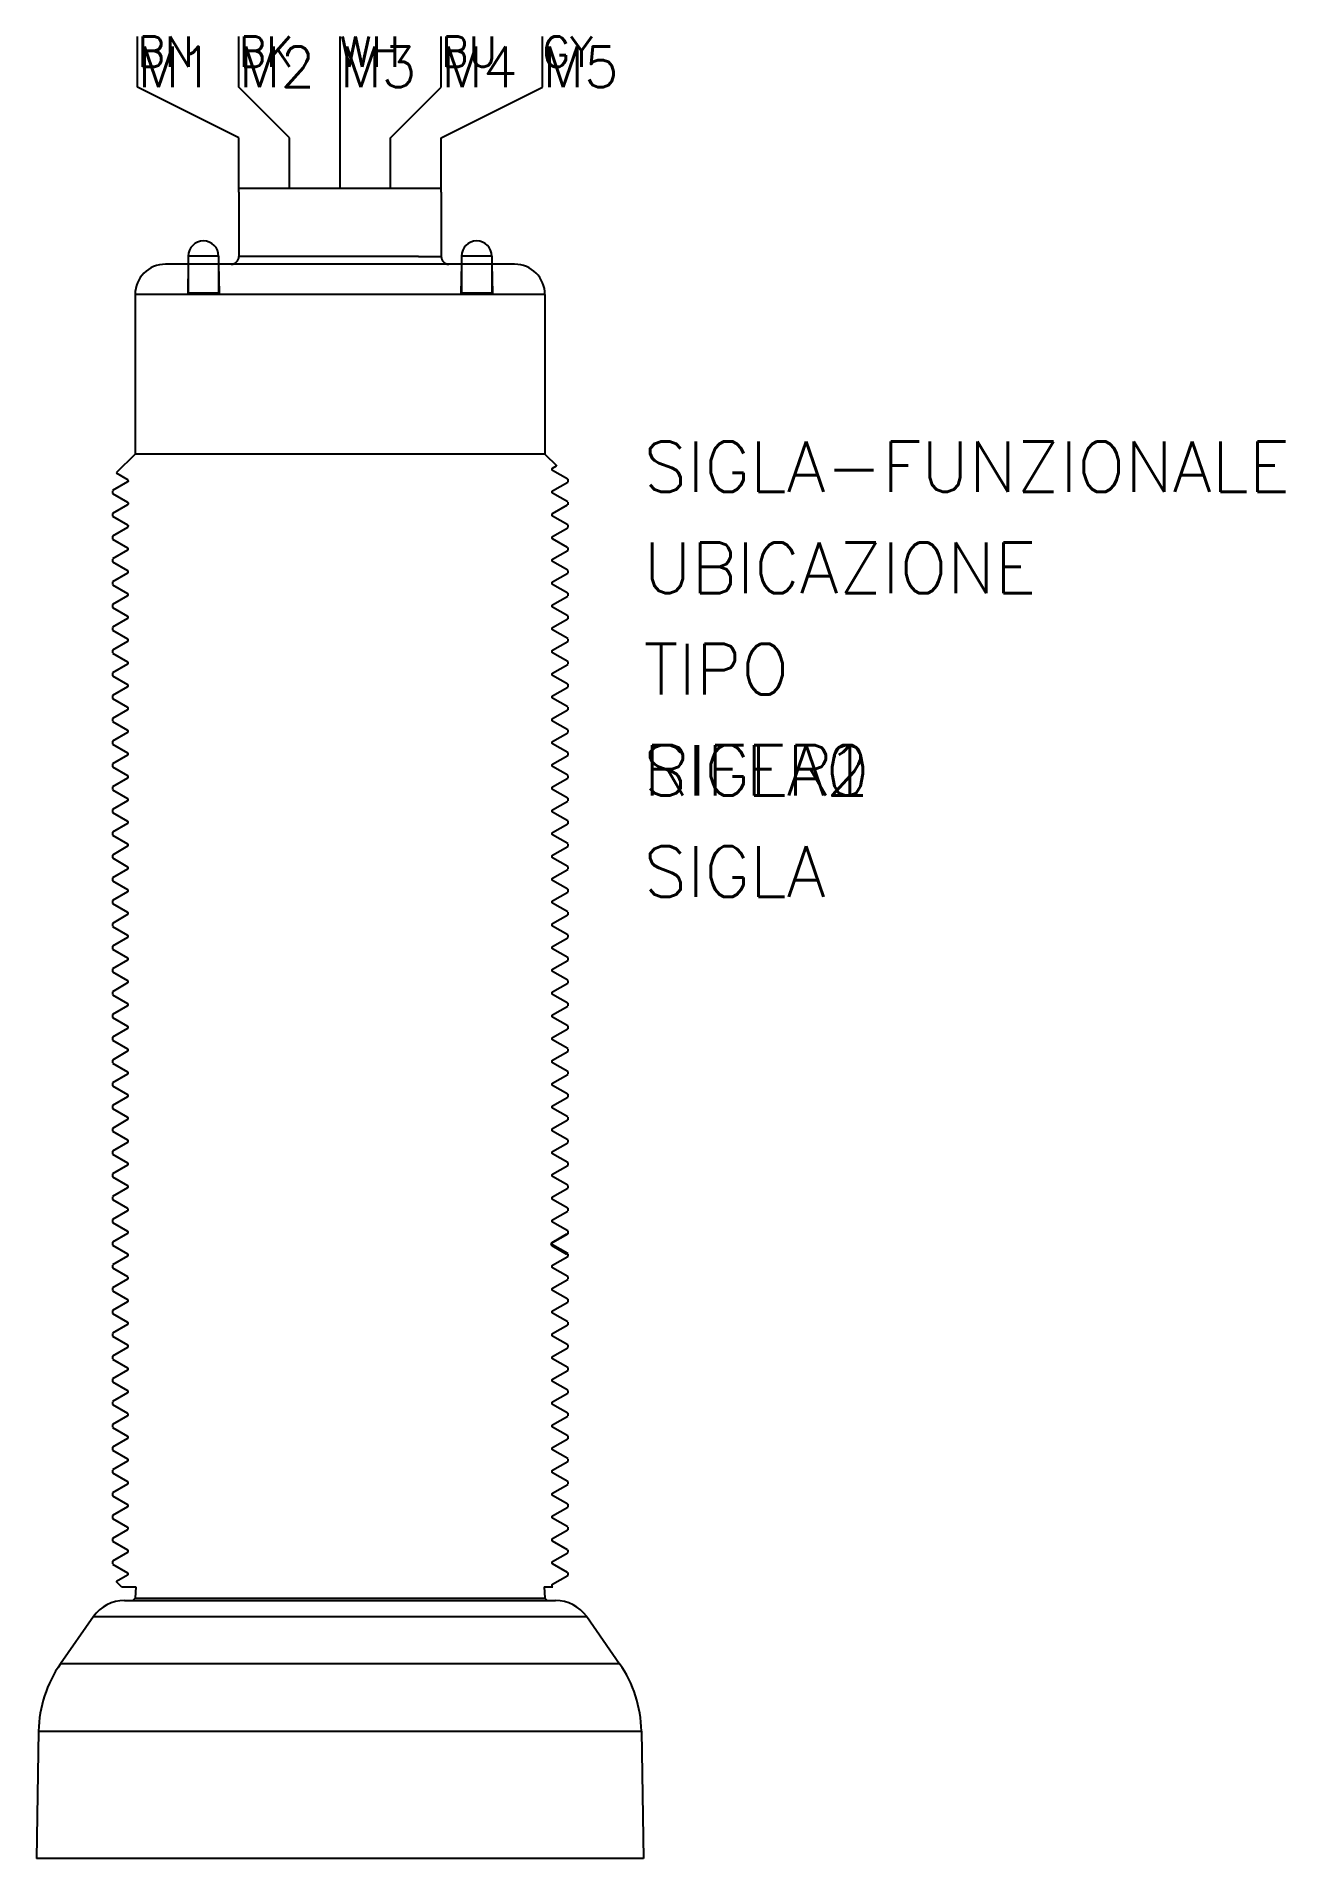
# Model space of a CAD drawing. Extents: x 0 to 61.7, y 0 to 90.
import ezdxf

# ---------------------------------------------------------------- set-up
doc = ezdxf.new("R2010")
doc.units = 0
doc.header["$LTSCALE"] = 4
doc.layers.get('0').update_dxf_attribs({"linetype": 'CONTINUOUS'})
doc.styles.get("Standard").update_dxf_attribs({"font": 'romans.shx'})

msp = doc.modelspace()

# ---------------------------------------------------------------- linework, layer by layer
for p, q in [((5, 87.5), (5, 90)), ((10, 87.5), (10, 90)), ((15, 85), (15, 90)), ((20, 87.5), (20, 90)), ((25, 87.5), (25, 90)), ((10, 85), (5, 87.5)), ((12.5, 85), (10, 87.5)), ((17.5, 85), (20, 87.5)), ((20, 85), (25, 87.5)), ((10, 82.5), (10, 85)), ((12.5, 82.5), (12.5, 85)), ((15, 82.5), (15, 85)), ((17.5, 82.5), (17.5, 85)), ((20, 82.5), (20, 85)), ((10, 82.5), (20, 82.5)), ((10, 82.312), (10, 82.5)), ((20, 82.312), (20, 82.5)), ((11.119, 79.125), (10, 79.125)), ((18.881, 79.125), (20, 79.125))]:
    msp.add_line(p, q)
at = {"color": 7}
for p, q in [((10, 82.312), (10, 79.125)), ((20, 82.312), (20, 79.125)), ((23.625, 78.75), (6.375, 78.75)), ((7.5, 78.75), (7.475, 77.325)), ((7.5, 79.148), (7.5, 77.325)), ((9, 79.148), (7.5, 79.148)), ((9, 79.148), (9, 77.325)), ((9, 78.75), (9.025, 77.325)), ((18.881, 79.125), (11.119, 79.125)), ((21, 78.75), (20.975, 77.325)), ((21, 79.148), (21, 77.325)), ((22.5, 79.148), (21, 79.148)), ((22.5, 79.148), (22.5, 77.325)), ((22.5, 78.75), (22.525, 77.325)), ((4.875, 77.25), (4.875, 69.375)), ((25.125, 77.25), (4.875, 77.25)), ((9.025, 77.325), (7.475, 77.325)), ((22.525, 77.325), (20.975, 77.325)), ((25.125, 77.25), (25.125, 69.375)), ((4.875, 69.375), (3.94, 68.44)), ((25.125, 69.375), (4.875, 69.375)), ((25.125, 69.375), (25.703, 68.797)), ((3.944, 68.439), (4.498, 68.118)), ((25.503, 68.679), (25.702, 68.793)), ((26.247, 68.129), (25.504, 68.558)), ((3.75, 67.564), (3.75, 67.425)), ((4.498, 67.995), (3.755, 67.565)), ((25.503, 67.557), (26.246, 67.986)), ((26.25, 68.126), (26.25, 67.988)), ((3.754, 67.421), (4.496, 66.992)), ((4.498, 66.869), (3.754, 66.439)), ((25.502, 66.429), (26.245, 66.858)), ((26.246, 67.006), (25.504, 67.434)), ((26.25, 67.001), (26.25, 66.863)), ((3.75, 66.439), (3.75, 66.3)), ((4.497, 65.744), (3.754, 65.315)), ((3.755, 66.298), (4.498, 65.869)), ((26.248, 65.879), (25.503, 66.31)), ((25.504, 65.306), (26.246, 65.735)), ((26.25, 65.876), (26.25, 65.737)), ((3.75, 65.314), (3.75, 65.175)), ((3.754, 65.17), (4.496, 64.742)), ((26.245, 64.755), (25.502, 65.184)), ((3.75, 64.189), (3.75, 64.05)), ((4.496, 64.622), (3.754, 64.193)), ((3.754, 64.045), (4.496, 63.617)), ((25.504, 64.179), (26.246, 64.608)), ((26.246, 63.631), (25.504, 64.06)), ((26.25, 64.751), (26.25, 64.613)), ((3.75, 63.064), (3.75, 62.925)), ((4.496, 63.497), (3.754, 63.069)), ((25.503, 63.054), (26.246, 63.483)), ((26.25, 63.626), (26.25, 63.488)), ((3.754, 62.92), (4.497, 62.492)), ((4.497, 62.372), (3.754, 61.943)), ((26.246, 62.506), (25.503, 62.935)), ((25.503, 61.929), (26.246, 62.358)), ((26.25, 62.501), (26.25, 62.363)), ((3.75, 61.939), (3.75, 61.8)), ((3.754, 61.795), (4.497, 61.367)), ((4.496, 61.247), (3.754, 60.818)), ((26.246, 61.381), (25.503, 61.809)), ((25.504, 60.804), (26.246, 61.233)), ((26.25, 61.376), (26.25, 61.238)), ((3.75, 60.814), (3.75, 60.675)), ((3.754, 60.67), (4.496, 60.242)), ((26.246, 60.256), (25.504, 60.684)), ((3.75, 59.689), (3.75, 59.55)), ((4.496, 60.122), (3.754, 59.693)), ((3.754, 59.545), (4.496, 59.117)), ((25.504, 59.679), (26.246, 60.108)), ((26.246, 59.131), (25.504, 59.56)), ((26.25, 60.251), (26.25, 60.113)), ((3.75, 58.564), (3.75, 58.425)), ((4.496, 58.997), (3.754, 58.568)), ((25.504, 58.554), (26.246, 58.983)), ((26.25, 59.126), (26.25, 58.988)), ((3.754, 58.42), (4.496, 57.992)), ((4.496, 57.872), (3.754, 57.443)), ((26.246, 58.006), (25.504, 58.435)), ((25.504, 57.429), (26.246, 57.858)), ((26.25, 58.001), (26.25, 57.863)), ((3.75, 57.439), (3.75, 57.3)), ((3.754, 57.295), (4.496, 56.867)), ((4.496, 56.747), (3.754, 56.319)), ((25.503, 56.304), (26.246, 56.733)), ((26.246, 56.881), (25.504, 57.31)), ((26.25, 56.876), (26.25, 56.738)), ((3.75, 56.314), (3.75, 56.175)), ((3.754, 56.17), (4.497, 55.742)), ((26.246, 55.756), (25.503, 56.184)), ((3.75, 55.189), (3.75, 55.05)), ((4.497, 55.622), (3.754, 55.193)), ((3.754, 55.045), (4.497, 54.617)), ((25.503, 55.179), (26.246, 55.608)), ((26.246, 54.631), (25.503, 55.059)), ((26.25, 55.751), (26.25, 55.613)), ((3.75, 54.064), (3.75, 53.925)), ((4.497, 54.497), (3.754, 54.068)), ((25.503, 54.054), (26.246, 54.483)), ((26.25, 54.626), (26.25, 54.488)), ((3.754, 53.921), (4.497, 53.492)), ((4.497, 53.372), (3.754, 52.943)), ((26.246, 53.506), (25.503, 53.934)), ((25.503, 52.929), (26.246, 53.358)), ((26.25, 53.501), (26.25, 53.363)), ((3.75, 52.939), (3.75, 52.8)), ((3.754, 52.795), (4.496, 52.367)), ((4.497, 52.247), (3.754, 51.818)), ((26.246, 52.381), (25.503, 52.81)), ((25.503, 51.804), (26.246, 52.233)), ((26.25, 52.376), (26.25, 52.238)), ((3.75, 51.814), (3.75, 51.675)), ((3.754, 51.67), (4.497, 51.242)), ((26.246, 51.256), (25.504, 51.684)), ((3.75, 50.689), (3.75, 50.55)), ((4.497, 51.122), (3.754, 50.693)), ((3.754, 50.545), (4.497, 50.117)), ((25.503, 50.679), (26.246, 51.108)), ((26.246, 50.131), (25.503, 50.559)), ((26.25, 51.251), (26.25, 51.113)), ((3.75, 49.564), (3.75, 49.425)), ((4.497, 49.997), (3.754, 49.568)), ((25.503, 49.554), (26.246, 49.983)), ((26.25, 50.126), (26.25, 49.988)), ((3.754, 49.421), (4.497, 48.992)), ((4.497, 48.872), (3.754, 48.443)), ((26.246, 49.006), (25.503, 49.434)), ((25.503, 48.429), (26.246, 48.858)), ((26.25, 49.001), (26.25, 48.863)), ((3.75, 48.439), (3.75, 48.3)), ((3.754, 48.295), (4.497, 47.867)), ((4.497, 47.747), (3.754, 47.318)), ((26.246, 47.881), (25.503, 48.31)), ((25.503, 47.304), (26.246, 47.733)), ((26.25, 47.876), (26.25, 47.738)), ((3.75, 47.314), (3.75, 47.175)), ((3.754, 47.17), (4.497, 46.742)), ((26.246, 46.756), (25.504, 47.184)), ((3.75, 46.189), (3.75, 46.05)), ((4.496, 46.622), (3.754, 46.193)), ((3.754, 46.045), (4.497, 45.617)), ((25.503, 46.179), (26.246, 46.608)), ((26.246, 45.631), (25.503, 46.059)), ((26.25, 46.751), (26.25, 46.613)), ((3.75, 45.064), (3.75, 44.925)), ((4.497, 45.497), (3.754, 45.068)), ((25.503, 45.054), (26.246, 45.483)), ((26.25, 45.626), (26.25, 45.488)), ((3.754, 44.92), (4.497, 44.492)), ((4.497, 44.372), (3.754, 43.943)), ((26.246, 44.506), (25.503, 44.934)), ((25.503, 43.929), (26.246, 44.358)), ((26.25, 44.501), (26.25, 44.363)), ((3.75, 43.939), (3.75, 43.8)), ((3.754, 43.795), (4.496, 43.367)), ((4.496, 43.247), (3.754, 42.818)), ((26.246, 43.381), (25.503, 43.809)), ((25.503, 42.804), (26.246, 43.233)), ((26.25, 43.376), (26.25, 43.238)), ((3.75, 42.814), (3.75, 42.675)), ((3.754, 42.67), (4.497, 42.242)), ((26.246, 42.256), (25.504, 42.684)), ((3.75, 41.689), (3.75, 41.55)), ((4.496, 42.122), (3.754, 41.693)), ((3.754, 41.545), (4.497, 41.117)), ((25.503, 41.679), (26.246, 42.108)), ((26.246, 41.131), (25.504, 41.559)), ((26.25, 42.251), (26.25, 42.113)), ((3.75, 40.564), (3.75, 40.425)), ((4.497, 40.997), (3.754, 40.568)), ((25.503, 40.554), (26.246, 40.983)), ((26.25, 41.126), (26.25, 40.988)), ((3.754, 40.42), (4.497, 39.992)), ((4.497, 39.872), (3.754, 39.443)), ((26.246, 40.006), (25.503, 40.434)), ((25.503, 39.429), (26.246, 39.858)), ((26.25, 40.001), (26.25, 39.863)), ((3.75, 39.439), (3.75, 39.3)), ((3.754, 39.295), (4.496, 38.867)), ((4.496, 38.747), (3.754, 38.318)), ((26.246, 38.881), (25.503, 39.309)), ((25.504, 38.304), (26.246, 38.733)), ((26.25, 38.876), (26.25, 38.738)), ((3.75, 38.314), (3.75, 38.175)), ((3.754, 38.17), (4.496, 37.742)), ((26.246, 37.756), (25.504, 38.184)), ((3.75, 37.189), (3.75, 37.05)), ((4.496, 37.622), (3.754, 37.193)), ((3.754, 37.045), (4.497, 36.617)), ((25.503, 37.179), (26.246, 37.608)), ((26.246, 36.631), (25.504, 37.059)), ((26.25, 37.751), (26.25, 37.613)), ((3.75, 36.064), (3.75, 35.925)), ((4.496, 36.497), (3.754, 36.068)), ((25.503, 36.054), (26.246, 36.483)), ((26.25, 36.626), (26.25, 36.488)), ((3.754, 35.92), (4.497, 35.492)), ((4.497, 35.372), (3.754, 34.943)), ((26.246, 35.506), (25.503, 35.934)), ((25.503, 34.929), (26.246, 35.358)), ((26.25, 35.501), (26.25, 35.361)), ((3.75, 34.939), (3.75, 34.8)), ((3.754, 34.795), (4.496, 34.367)), ((4.496, 34.247), (3.754, 33.818)), ((26.246, 34.381), (25.503, 34.809)), ((25.504, 33.804), (26.246, 34.233)), ((26.25, 34.376), (26.25, 34.238)), ((3.75, 33.814), (3.75, 33.675)), ((3.754, 33.67), (4.496, 33.242)), ((26.246, 33.256), (25.504, 33.684)), ((3.75, 32.689), (3.75, 32.55)), ((4.496, 33.122), (3.754, 32.693)), ((3.754, 32.545), (4.497, 32.117)), ((25.503, 32.679), (26.246, 33.108)), ((26.246, 32.131), (25.504, 32.559)), ((26.25, 33.251), (26.25, 33.113)), ((3.75, 31.564), (3.75, 31.425)), ((4.496, 31.997), (3.754, 31.568)), ((25.503, 31.554), (26.246, 31.983)), ((26.25, 32.126), (26.25, 31.988)), ((3.754, 31.42), (4.497, 30.992)), ((4.497, 30.872), (3.754, 30.443)), ((26.196, 30.845), (25.458, 30.417)), ((26.246, 31.006), (25.503, 31.434)), ((25.503, 30.429), (26.246, 30.858)), ((26.25, 31.001), (26.25, 30.862)), ((3.75, 30.439), (3.75, 30.3)), ((3.754, 30.295), (4.496, 29.867)), ((4.496, 29.747), (3.754, 29.318)), ((25.458, 30.287), (26.196, 29.858)), ((26.246, 29.881), (25.503, 30.309)), ((25.504, 29.304), (26.246, 29.733)), ((26.25, 29.876), (26.25, 29.738)), ((3.75, 29.314), (3.75, 29.175)), ((3.754, 29.17), (4.496, 28.742)), ((26.246, 28.756), (25.504, 29.184)), ((3.75, 28.189), (3.75, 28.05)), ((4.496, 28.622), (3.754, 28.193)), ((3.754, 28.045), (4.497, 27.617)), ((25.504, 28.179), (26.246, 28.608)), ((26.246, 27.631), (25.504, 28.059)), ((26.25, 28.751), (26.25, 28.613)), ((3.75, 27.064), (3.75, 26.925)), ((4.496, 27.497), (3.754, 27.068)), ((25.503, 27.054), (26.246, 27.483)), ((26.25, 27.626), (26.25, 27.488)), ((3.754, 26.92), (4.497, 26.492)), ((4.496, 26.372), (3.754, 25.943)), ((26.246, 26.506), (25.504, 26.934)), ((25.504, 25.929), (26.246, 26.358)), ((26.25, 26.501), (26.25, 26.363)), ((3.75, 25.939), (3.75, 25.8)), ((3.754, 25.795), (4.496, 25.367)), ((4.496, 25.247), (3.754, 24.818)), ((26.246, 25.381), (25.504, 25.81)), ((25.504, 24.804), (26.246, 25.233)), ((26.25, 25.376), (26.25, 25.238)), ((3.75, 24.814), (3.75, 24.675)), ((3.754, 24.67), (4.496, 24.242)), ((26.246, 24.256), (25.504, 24.684)), ((3.75, 23.689), (3.75, 23.55)), ((4.496, 24.122), (3.754, 23.693)), ((3.754, 23.545), (4.496, 23.117)), ((25.504, 23.679), (26.246, 24.108)), ((26.246, 23.131), (25.504, 23.559)), ((26.25, 24.251), (26.25, 24.113)), ((3.75, 22.564), (3.75, 22.425)), ((4.496, 22.997), (3.754, 22.568)), ((25.503, 22.554), (26.246, 22.983)), ((26.25, 23.126), (26.25, 22.988)), ((3.754, 22.42), (4.497, 21.992)), ((4.496, 21.872), (3.754, 21.443)), ((26.246, 22.006), (25.504, 22.434)), ((25.504, 21.429), (26.246, 21.858)), ((26.25, 22.001), (26.25, 21.863)), ((3.75, 21.439), (3.75, 21.3)), ((3.754, 21.295), (4.496, 20.867)), ((4.496, 20.747), (3.754, 20.318)), ((26.246, 20.881), (25.504, 21.31)), ((25.504, 20.304), (26.246, 20.733)), ((26.25, 20.876), (26.25, 20.738)), ((3.75, 20.314), (3.75, 20.175)), ((3.754, 20.17), (4.496, 19.742)), ((26.246, 19.756), (25.504, 20.185)), ((3.75, 19.189), (3.75, 19.05)), ((4.496, 19.622), (3.754, 19.193)), ((3.754, 19.045), (4.496, 18.617)), ((25.504, 19.179), (26.246, 19.608)), ((26.246, 18.631), (25.504, 19.059)), ((26.25, 19.751), (26.25, 19.613)), ((3.75, 18.064), (3.75, 17.924)), ((4.496, 18.497), (3.754, 18.068)), ((25.504, 18.054), (26.246, 18.483)), ((26.25, 18.626), (26.25, 18.488)), ((3.754, 17.92), (4.497, 17.492)), ((4.496, 17.372), (3.754, 16.943)), ((25.503, 16.929), (26.246, 17.358)), ((26.246, 17.506), (25.504, 17.934)), ((26.25, 17.501), (26.25, 17.363)), ((3.75, 16.939), (3.75, 16.8)), ((3.754, 16.795), (4.496, 16.367)), ((4.498, 16.244), (3.754, 15.814)), ((25.503, 15.804), (26.246, 16.233)), ((26.246, 16.381), (25.504, 16.809)), ((26.25, 16.376), (26.25, 16.238)), ((3.75, 15.814), (3.75, 15.675)), ((3.754, 15.67), (4.496, 15.242)), ((26.245, 15.256), (25.503, 15.685)), ((3.75, 14.689), (3.75, 14.55)), ((4.497, 15.119), (3.754, 14.689)), ((3.754, 14.545), (4.496, 14.116)), ((26.245, 14.13), (25.502, 14.559)), ((25.503, 14.679), (26.246, 15.108)), ((26.25, 15.251), (26.25, 15.113)), ((4.2, 13.425), (3.947, 13.678)), ((4.496, 13.995), (3.95, 13.679)), ((25.504, 13.554), (26.246, 13.983)), ((26.25, 14.126), (26.25, 13.987)), ((4.2, 13.425), (4.91, 13.425)), ((4.352, 12.75), (25.648, 12.75)), ((4.762, 12.75), (4.881, 12.862)), ((4.91, 13.425), (4.881, 12.862)), ((4.881, 12.862), (25.119, 12.862)), ((25.09, 13.425), (25.521, 13.425)), ((25.09, 13.425), (25.119, 12.862)), ((25.238, 12.75), (25.119, 12.862)), ((25.516, 13.425), (25.502, 13.433)), ((2.815, 11.949), (1.191, 9.624)), ((2.815, 11.949), (27.185, 11.949)), ((27.185, 11.949), (28.809, 9.624)), ((28.809, 9.624), (1.191, 9.624)), ((0.11, 6.292), (0, 0)), ((0.11, 6.292), (29.89, 6.292)), ((29.89, 6.292), (30, 0)), ((30, 0), (0, 0))]:
    msp.add_line(p, q, dxfattribs=at)
for points in [[(25.504, 68.559), (25.479, 68.583), (25.478, 68.652), (25.503, 68.679)], [(4.5, 68.118), (4.523, 68.098), (4.525, 68.02), (4.5, 67.996)], [(25.504, 67.434), (25.479, 67.461), (25.48, 67.529), (25.504, 67.554)], [(4.5, 66.993), (4.524, 66.97), (4.524, 66.892), (4.5, 66.871)], [(4.499, 65.867), (4.524, 65.842), (4.522, 65.767), (4.499, 65.745)], [(25.503, 66.31), (25.477, 66.338), (25.48, 66.407), (25.503, 66.43)], [(25.501, 65.184), (25.476, 65.212), (25.479, 65.284), (25.502, 65.306)], [(4.496, 64.742), (4.521, 64.715), (4.52, 64.647), (4.496, 64.622)], [(25.504, 64.059), (25.48, 64.085), (25.479, 64.152), (25.504, 64.179)], [(4.496, 63.617), (4.521, 63.591), (4.521, 63.523), (4.496, 63.497)], [(25.504, 62.935), (25.479, 62.961), (25.479, 63.029), (25.503, 63.054)], [(4.497, 62.492), (4.521, 62.466), (4.521, 62.398), (4.497, 62.372)], [(4.497, 61.367), (4.521, 61.341), (4.521, 61.273), (4.497, 61.247)], [(25.503, 61.809), (25.479, 61.836), (25.479, 61.904), (25.503, 61.929)], [(25.504, 60.684), (25.48, 60.709), (25.479, 60.777), (25.504, 60.804)], [(4.496, 60.242), (4.521, 60.215), (4.52, 60.147), (4.496, 60.122)], [(25.504, 59.559), (25.48, 59.585), (25.48, 59.654), (25.504, 59.679)], [(4.496, 59.117), (4.521, 59.09), (4.52, 59.023), (4.496, 58.997)], [(25.504, 58.435), (25.48, 58.459), (25.479, 58.528), (25.504, 58.554)], [(4.496, 57.992), (4.521, 57.965), (4.52, 57.897), (4.496, 57.872)], [(4.496, 56.867), (4.521, 56.841), (4.521, 56.773), (4.496, 56.747)], [(25.504, 57.309), (25.48, 57.335), (25.479, 57.402), (25.504, 57.429)], [(25.503, 56.184), (25.479, 56.211), (25.479, 56.278), (25.503, 56.304)], [(4.497, 55.742), (4.521, 55.716), (4.521, 55.648), (4.497, 55.622)], [(25.503, 55.059), (25.479, 55.086), (25.479, 55.154), (25.503, 55.179)], [(4.497, 54.617), (4.521, 54.591), (4.521, 54.523), (4.497, 54.497)], [(25.503, 53.935), (25.479, 53.961), (25.479, 54.029), (25.503, 54.054)], [(4.497, 53.492), (4.521, 53.466), (4.521, 53.398), (4.497, 53.372)], [(4.496, 52.367), (4.521, 52.341), (4.521, 52.273), (4.496, 52.247)], [(25.504, 52.81), (25.479, 52.836), (25.479, 52.904), (25.503, 52.929)], [(25.503, 51.684), (25.479, 51.711), (25.479, 51.778), (25.503, 51.804)], [(4.497, 51.242), (4.521, 51.216), (4.521, 51.148), (4.497, 51.122)], [(25.503, 50.559), (25.479, 50.586), (25.479, 50.654), (25.503, 50.679)], [(4.497, 50.117), (4.521, 50.091), (4.521, 50.023), (4.497, 49.997)], [(25.503, 49.434), (25.479, 49.461), (25.479, 49.529), (25.503, 49.554)], [(4.497, 48.992), (4.521, 48.966), (4.521, 48.898), (4.497, 48.872)], [(4.497, 47.867), (4.521, 47.841), (4.521, 47.773), (4.496, 47.747)], [(25.503, 48.31), (25.479, 48.336), (25.479, 48.404), (25.503, 48.429)], [(25.503, 47.184), (25.479, 47.21), (25.479, 47.278), (25.503, 47.304)], [(4.497, 46.741), (4.521, 46.716), (4.521, 46.648), (4.497, 46.622)], [(25.503, 46.059), (25.479, 46.086), (25.479, 46.153), (25.503, 46.179)], [(4.497, 45.617), (4.521, 45.591), (4.521, 45.523), (4.497, 45.497)], [(25.503, 44.934), (25.479, 44.961), (25.479, 45.029), (25.503, 45.054)], [(4.497, 44.492), (4.521, 44.466), (4.521, 44.398), (4.497, 44.372)], [(4.497, 43.366), (4.521, 43.34), (4.521, 43.273), (4.496, 43.247)], [(25.503, 43.81), (25.479, 43.836), (25.479, 43.904), (25.503, 43.929)], [(25.504, 42.684), (25.479, 42.71), (25.479, 42.778), (25.503, 42.804)], [(4.497, 42.241), (4.521, 42.216), (4.521, 42.148), (4.497, 42.122)], [(25.503, 41.559), (25.479, 41.586), (25.479, 41.653), (25.503, 41.679)], [(4.497, 41.117), (4.521, 41.091), (4.521, 41.023), (4.497, 40.997)], [(25.503, 40.434), (25.479, 40.461), (25.479, 40.529), (25.503, 40.554)], [(4.497, 39.992), (4.521, 39.966), (4.521, 39.898), (4.497, 39.872)], [(4.496, 38.866), (4.521, 38.84), (4.521, 38.773), (4.496, 38.747)], [(25.503, 39.309), (25.479, 39.336), (25.479, 39.404), (25.503, 39.429)], [(25.504, 38.184), (25.479, 38.21), (25.479, 38.278), (25.503, 38.304)], [(4.497, 37.741), (4.521, 37.715), (4.521, 37.648), (4.496, 37.622)], [(25.503, 37.059), (25.479, 37.085), (25.479, 37.153), (25.503, 37.179)], [(4.497, 36.616), (4.521, 36.591), (4.521, 36.523), (4.497, 36.497)], [(25.503, 35.934), (25.479, 35.961), (25.479, 36.028), (25.503, 36.054)], [(4.497, 35.492), (4.521, 35.466), (4.521, 35.398), (4.497, 35.372)], [(4.496, 34.366), (4.521, 34.34), (4.52, 34.273), (4.496, 34.247)], [(25.503, 34.809), (25.479, 34.836), (25.479, 34.904), (25.503, 34.929)], [(25.504, 33.684), (25.479, 33.71), (25.479, 33.778), (25.503, 33.804)], [(4.497, 33.241), (4.521, 33.215), (4.521, 33.148), (4.496, 33.122)], [(25.504, 32.559), (25.479, 32.585), (25.479, 32.653), (25.503, 32.679)], [(4.497, 32.116), (4.521, 32.091), (4.521, 32.023), (4.497, 31.997)], [(25.503, 31.434), (25.479, 31.461), (25.479, 31.528), (25.503, 31.554)], [(4.497, 30.992), (4.521, 30.966), (4.521, 30.898), (4.497, 30.872)], [(4.496, 29.866), (4.521, 29.84), (4.52, 29.773), (4.496, 29.747)], [(25.503, 30.309), (25.479, 30.336), (25.479, 30.404), (25.503, 30.429)], [(25.504, 29.184), (25.48, 29.21), (25.479, 29.277), (25.504, 29.304)], [(4.497, 28.741), (4.521, 28.714), (4.52, 28.647), (4.496, 28.622)], [(25.504, 28.059), (25.479, 28.085), (25.479, 28.153), (25.503, 28.179)], [(4.497, 27.616), (4.521, 27.59), (4.521, 27.523), (4.496, 27.497)], [(25.503, 26.934), (25.479, 26.96), (25.479, 27.028), (25.503, 27.054)], [(4.497, 26.491), (4.521, 26.466), (4.521, 26.398), (4.497, 26.372)], [(4.496, 25.367), (4.521, 25.34), (4.52, 25.272), (4.496, 25.247)], [(25.504, 25.809), (25.479, 25.836), (25.48, 25.904), (25.504, 25.929)], [(25.504, 24.684), (25.48, 24.71), (25.479, 24.777), (25.504, 24.804)], [(4.496, 24.241), (4.521, 24.215), (4.52, 24.148), (4.496, 24.122)], [(25.504, 23.559), (25.479, 23.585), (25.479, 23.653), (25.503, 23.679)], [(4.497, 23.116), (4.521, 23.09), (4.521, 23.023), (4.496, 22.997)], [(25.503, 22.434), (25.479, 22.46), (25.479, 22.528), (25.503, 22.554)], [(4.497, 21.991), (4.521, 21.966), (4.521, 21.898), (4.497, 21.872)], [(4.496, 20.867), (4.52, 20.841), (4.521, 20.774), (4.496, 20.747)], [(25.504, 21.309), (25.479, 21.337), (25.48, 21.404), (25.504, 21.429)], [(25.504, 20.184), (25.479, 20.211), (25.48, 20.279), (25.504, 20.304)], [(4.496, 19.741), (4.52, 19.716), (4.521, 19.649), (4.496, 19.622)], [(25.504, 19.059), (25.479, 19.086), (25.48, 19.154), (25.504, 19.179)], [(4.496, 18.616), (4.52, 18.591), (4.521, 18.524), (4.496, 18.497)], [(25.504, 17.934), (25.479, 17.961), (25.479, 18.029), (25.503, 18.054)], [(4.497, 17.491), (4.521, 17.466), (4.521, 17.398), (4.496, 17.372)], [(4.497, 16.366), (4.521, 16.341), (4.521, 16.273), (4.497, 16.247)], [(25.504, 16.809), (25.479, 16.835), (25.479, 16.903), (25.503, 16.929)], [(25.503, 15.685), (25.479, 15.711), (25.479, 15.778), (25.503, 15.804)], [(4.496, 15.242), (4.521, 15.216), (4.521, 15.148), (4.496, 15.122)], [(25.504, 14.559), (25.479, 14.586), (25.479, 14.653), (25.504, 14.679)], [(4.496, 14.116), (4.521, 14.09), (4.521, 14.023), (4.496, 13.997)], [(25.504, 13.434), (25.479, 13.461), (25.479, 13.528), (25.503, 13.554)]]:
    msp.add_lwpolyline(points, dxfattribs=at)
for centre, radius, start, end in [((8.25, 79.148), 0.75, 0, 180), ((21.75, 79.148), 0.75, 0, 180), ((6.375, 77.25), 1.5, 90, 180), ((9.625, 79.125), 0.375, 270, 0), ((20.375, 79.125), 0.375, 180, 270), ((23.625, 77.25), 1.5, 0, 90), ((4.352, 10.875), 1.875, 90, 145.05397), ((25.648, 10.875), 1.875, 34.94603, 90), ((6.109, 6.188), 6, 145.05397, 179), ((23.891, 6.188), 6, 1, 34.94603)]:
    msp.add_arc(centre, radius, start, end, dxfattribs=at)
for points, knots in [([(26.196, 30.845), (26.206, 30.847), (26.223, 30.85), (26.24, 30.854), (26.25, 30.86), (26.25, 30.862)], [0, 0, 0, 0, 0.527856, 0.855004, 1, 1, 1, 1]), ([(25.458, 30.417), (25.447, 30.41), (25.428, 30.391), (25.417, 30.352), (25.428, 30.313), (25.447, 30.293), (25.458, 30.287)], [0, 0, 0, 0, 0.25024, 0.499995, 0.749755, 1, 1, 1, 1]), ([(26.25, 29.876), (26.25, 29.873), (26.24, 29.868), (26.223, 29.863), (26.206, 29.86), (26.196, 29.859)], [0, 0, 0, 0, 0.144996, 0.472143, 1, 1, 1, 1])]:
    msp.add_open_spline(points, degree=3, knots=knots, dxfattribs=at)

# ---------------------------------------------------------------- texts
at = {"char_height": 1.5, "attachment_point": 1}
for s, insert in [('BN', (5, 90)), ('BK', (10, 90)), ('WH', (15, 90)), ('BU', (20, 90)), ('GY', (25, 90))]:
    msp.add_mtext_dynamic_manual_height_columns(s, width=2.5, gutter_width=12.5, heights=[0], dxfattribs=dict(at, insert=insert))
for tag, p, s, height, flags in [('F1', (5, 90), '', 0.00001, 9), ('F2', (10, 90), '', 0.00001, 9), ('F3', (15, 90), '', 0.00001, 9), ('F4', (20, 90), '', 0.00001, 9), ('F5', (25, 90), '', 0.00001, 9), ('TIPOSIG', (0, 0), '3', 0.00000001, 9), ('POSIZIONE', (0, 0), '', 0.00000001, 9), ('P-TABELLA', (0, 0), '', 0.00000001, 9), ('T-TABELLA', (0, 0), '', 0.00000001, 9), ('H-TABELLA', (0, 0), '', 0.00000001, 9), ('CODICE', (0, 0), '1xNNN', 0.00000001, 9), ('NOTE1', (0, 0), '', 0.00000001, 9), ('NOTE2', (0, 0), '', 0.00000001, 9), ('DEN1', (0, 0), '', 0.00000001, 8), ('DEN1-A', (0, 0), '', 0.00000001, 8), ('DEN1-TRAD-ID', (0, 0), '', 0.00000001, 8)]:
    msp.add_attdef(tag, p, s, height=height, dxfattribs=dict(flags=flags))
at = {"color": 4, "flags": 8}
for tag, p in [('M1', (5, 87.5)), ('M2', (10, 87.5)), ('M3', (15, 87.5)), ('M4', (20, 87.5)), ('M5', (25, 87.5))]:
    msp.add_attdef(tag, p, '', height=2, dxfattribs=at)
at = {"color": 3}
for tag, p, s, flags in [('SIGLA-FUNZIONALE', (30, 67.5), '', 9), ('UBICAZIONE', (30, 62.5), '', 8), ('TIPO', (30, 57.5), '', 9), ('SIGLA0', (30, 52.5), '', 9), ('SIGLA1', (30, 52.5), '', 9), ('SIGLA2', (30, 52.5), '', 9), ('RIFER', (30, 52.5), 'RIFER ?', 8), ('SIGLA', (30, 47.5), 'SIGLA ?', 8)]:
    msp.add_attdef(tag, p, s, height=2.5, dxfattribs=dict(at, flags=flags))

doc.saveas('drawing.dxf')
